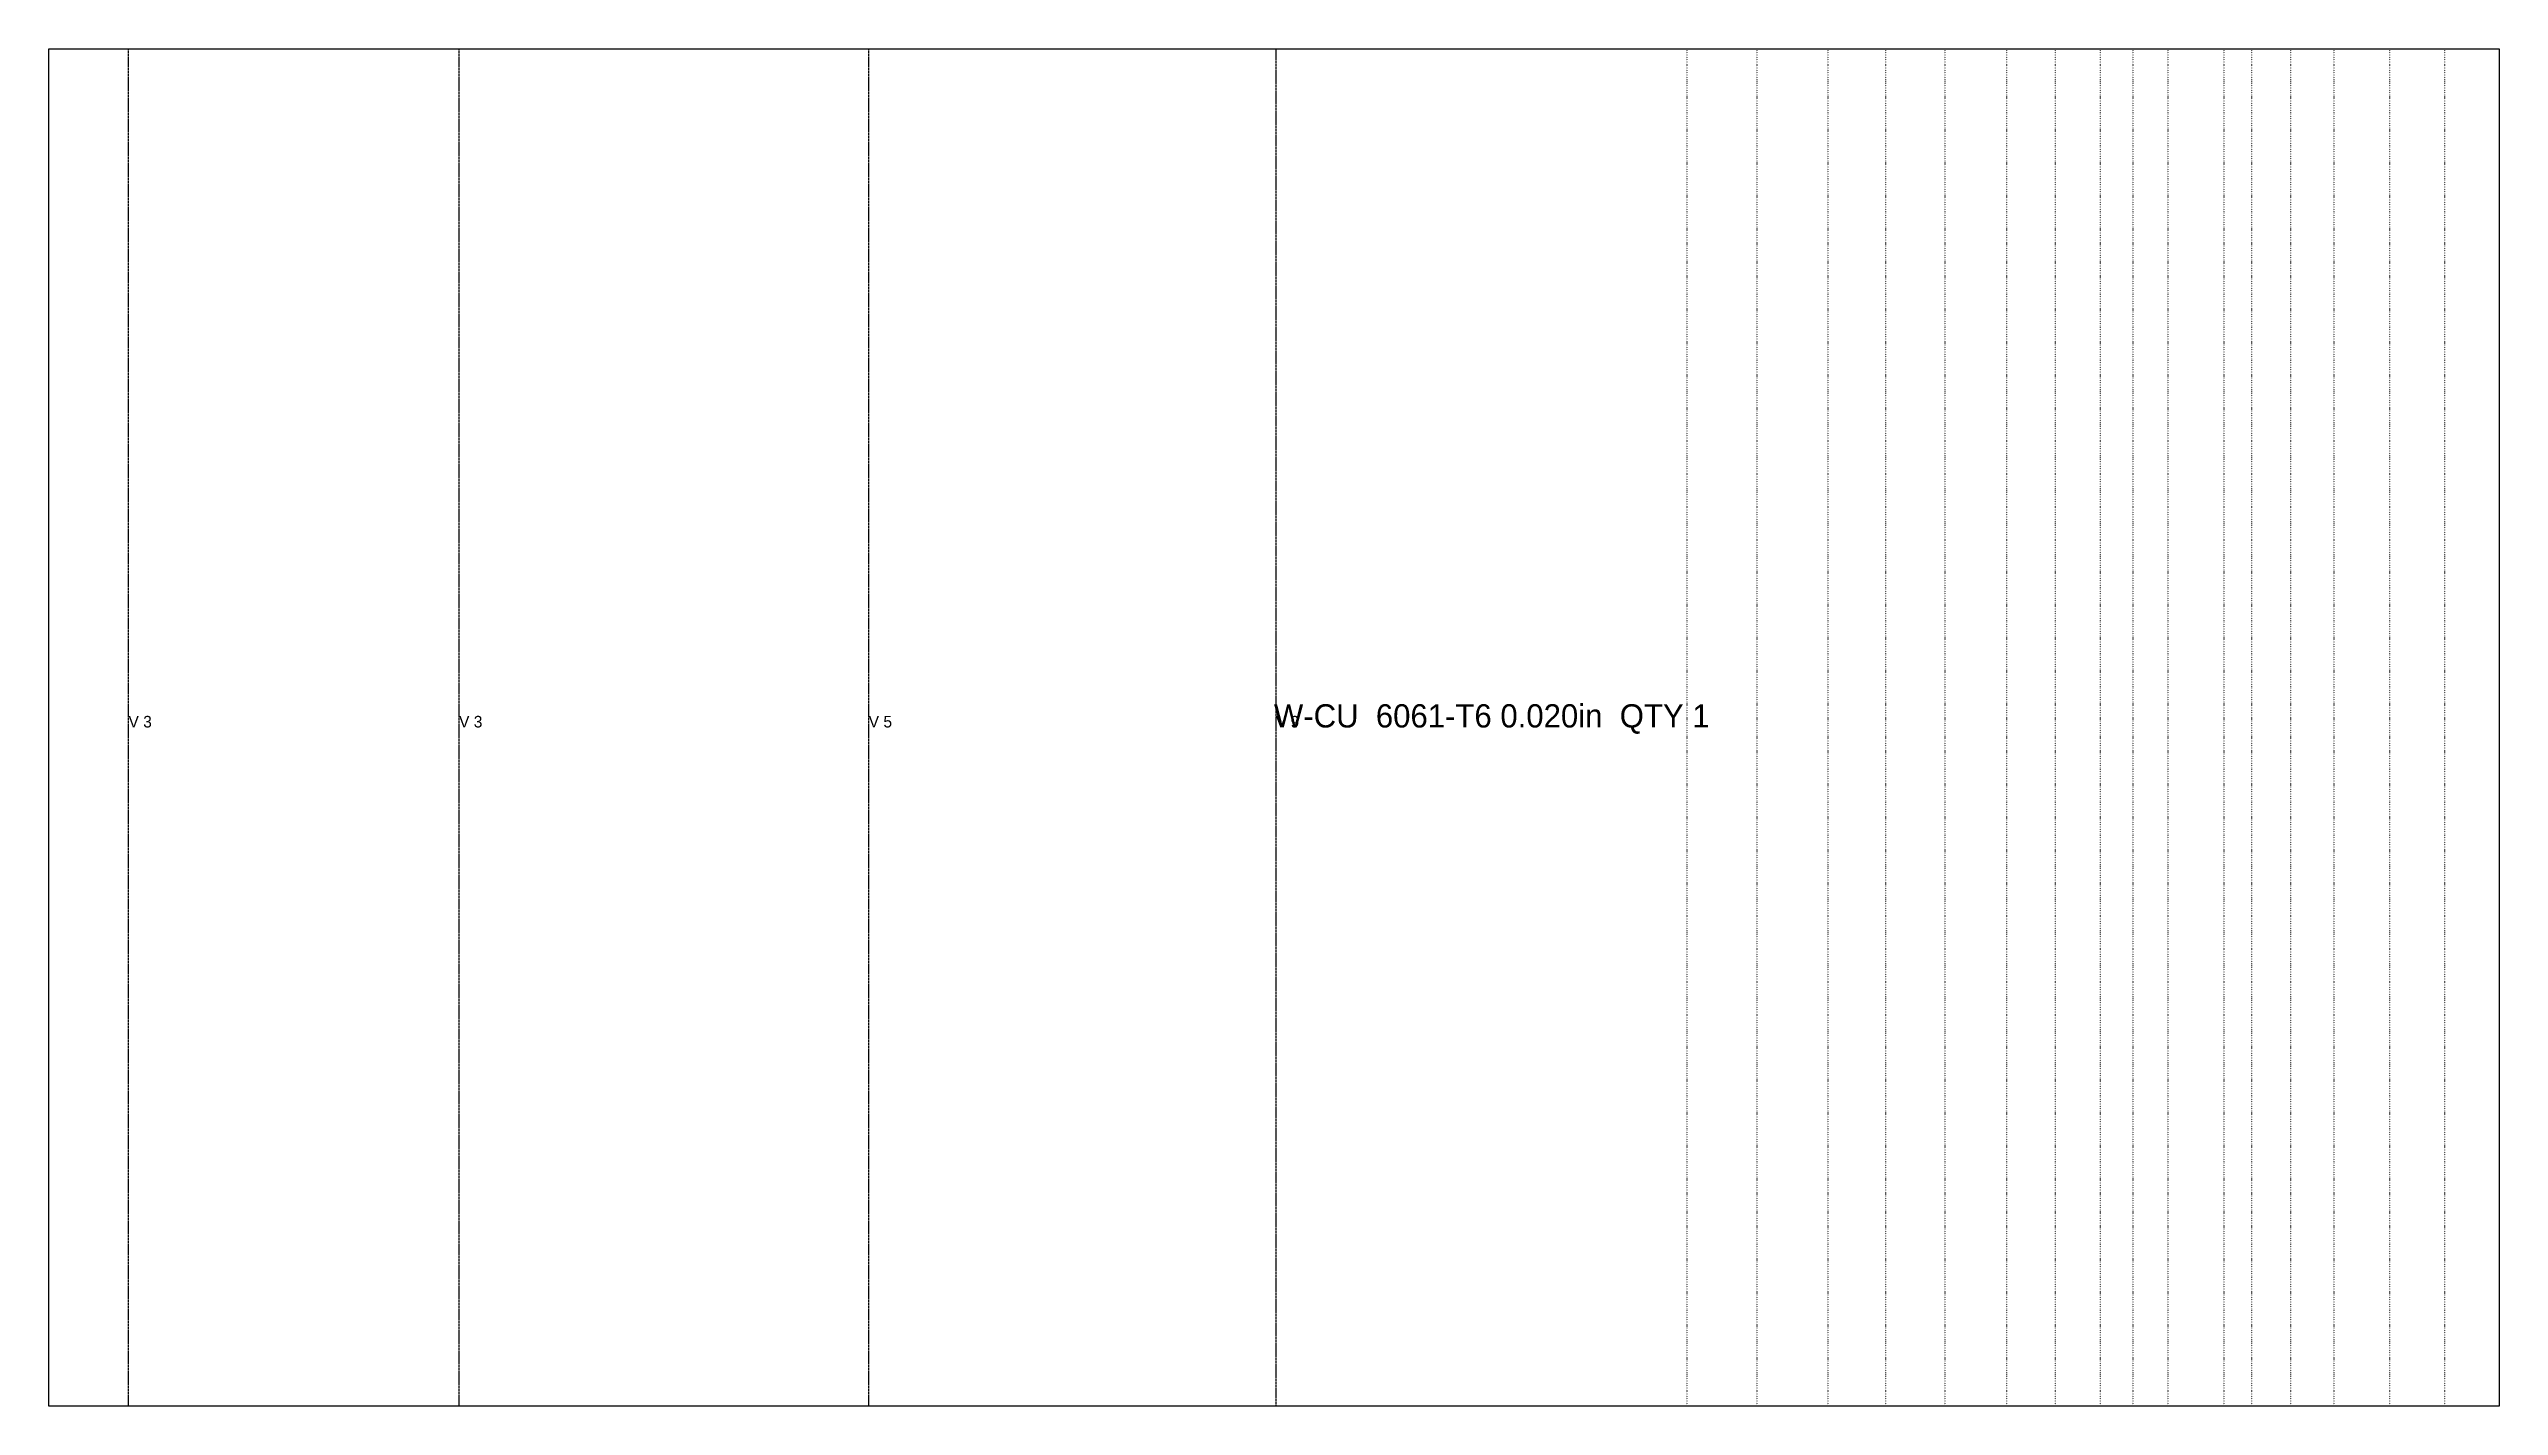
# Model space of a CAD drawing. Header units: millimetres. Extents: x -423 to 841, y 0 to 700.
import ezdxf

# ---------------------------------------------------------------- set-up
doc = ezdxf.new("R2010")
doc.units = ezdxf.units.MM
doc.linetypes.add('DASHED', pattern=[1.524, 1.27, -0.254])
doc.linetypes.add('DOT', pattern=[0.508, 0, -0.508])
for name, color, linetype in [('CUT', 7, 'CONTINUOUS'), ('ETCH', 8, 'CONTINUOUS'), ('ROLL', 3, 'DOT'), ('VALLEY', 1, 'DASHED')]:
    doc.layers.add(name, color=color, linetype=linetype)

msp = doc.modelspace()

# ---------------------------------------------------------------- linework, layer by layer
at = {"layer": 'CUT'}
msp.add_lwpolyline([(755.7, 0), (755.7, 0), (-422.8, 0), (-422.8, 700), (840.9, 700), (840.9, 0), (784.5, 0), (755.7, 0)], close=True, dxfattribs=at)
at = {"layer": 'ROLL'}
for p, q in [((421.9, 700), (421.9, 0)), ((458, 700), (458, 0)), ((494.7, 700), (494.7, 0)), ((524.5, 700), (524.5, 0)), ((555.1, 700), (555.1, 0)), ((586.8, 700), (586.8, 0)), ((612, 700), (612, 0)), ((635.2, 700), (635.2, 0)), ((652.1, 700), (652.1, 0)), ((670.1, 700), (670.1, 0)), ((699, 700), (699, 0)), ((713.3, 700), (713.3, 0)), ((733.4, 700), (733.4, 0)), ((755.7, 700), (755.7, 0)), ((784.4, 700), (784.4, 0)), ((812.8, 700), (812.8, 0))]:
    msp.add_line(p, q, dxfattribs=at)
at = {"layer": 'VALLEY'}
for p, q in [((-381.8, 0), (-381.8, 700)), ((-211.3, 0), (-211.3, 700)), ((0, 0), (0, 700)), ((210, 700), (210, 0))]:
    msp.add_line(p, q, dxfattribs=at)

# ---------------------------------------------------------------- texts
at = {"layer": 'ETCH'}
for s, height, p in [('V 3', 6, (-381.8, 350)), ('V 3', 6, (-211.3, 350)), ('V 5', 6, (0, 350)), ('W-CU  6061-T6 0.020in  QTY 1', 12, (209, 350)), ('V 9', 6, (210, 350))]:
    msp.add_text(s, height=height, dxfattribs=at).set_placement(p)

doc.saveas('drawing.dxf')
